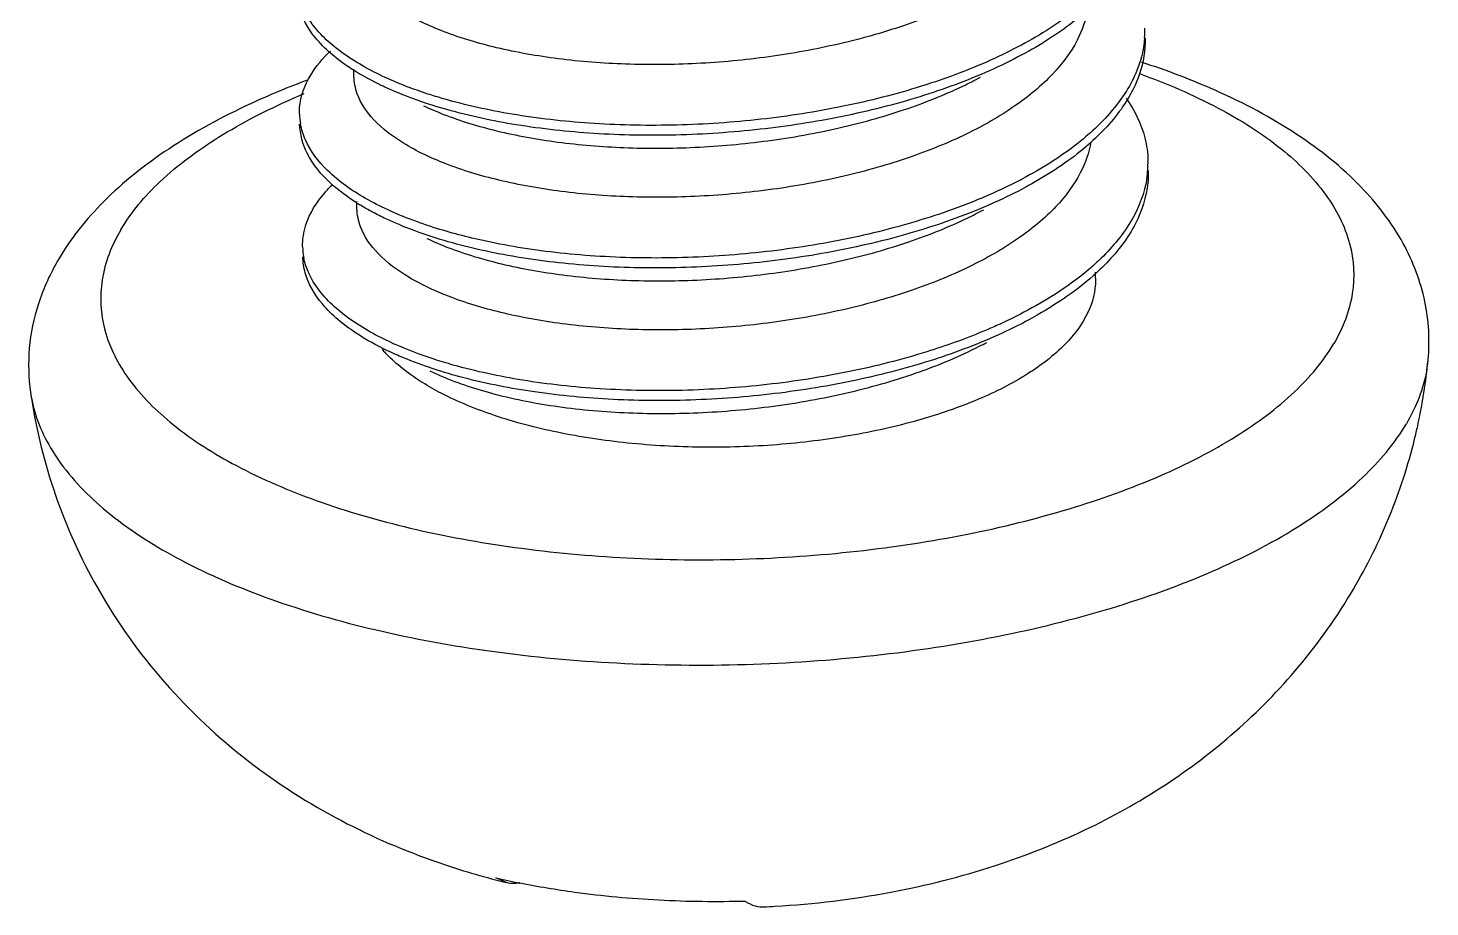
# Model space of a CAD drawing. Header units: millimetres. Extents: x 15 to 334, y 2 to 223.
# Drawn here: x 57.857 to 61.663, y 27.155 to 29.541 of the extents above; entities that cross this region are included whole.
import ezdxf

# ---------------------------------------------------------------- set-up
doc = ezdxf.new("R2010")
doc.units = ezdxf.units.MM
doc.layers.add('3_ALL_AXES', color=179, linetype='Continuous')
doc.layers.add('SLD-0', color=179, linetype='Continuous')

msp = doc.modelspace()

# ---------------------------------------------------------------- linework, layer by layer
at = {"layer": '3_ALL_AXES', "color": 179, "linetype": 'Continuous'}
for p, q in [((58.7416, 29.4104), (58.7412, 29.4288)), ((58.75, 29.0503), (58.7496, 29.0702)), ((60.755, 28.8619), (60.7546, 28.878))]:
    msp.add_line(p, q, dxfattribs=at)
for centre, radius, start, end in [((59.3632, 27.5512), 1.9631, 112.6846, 113.7482), ((60.1629, 28.7841), 1.5018, 347.5962, 354.5242), ((61.3002, 28.6736), 0.3591, 350.364, 354.7538), ((58.2329, 28.6035), 0.3723, 187.9666, 195.8323), ((59.6787, 29.3363), 2.179, 255.3041, 256.1112)]:
    msp.add_arc(centre, radius, start, end, dxfattribs=at)
for points, knots in [([(61.6579, 28.6407), (61.6629, 28.6932), (61.6567, 28.8037), (61.5939, 28.9673), (61.474, 29.1234), (61.2988, 29.2627), (61.0943, 29.3706), (60.9484, 29.4258), (60.8799, 29.4481)], [0, 0, 0, 0, 0.158072, 0.326154, 0.517922, 0.741512, 0.992565, 1.208679, 1.208679, 1.208679, 1.208679]), ([(58.6176, 29.4002), (58.5647, 29.3805), (58.4342, 29.3266), (58.2426, 29.2229), (58.0638, 29.0823), (57.9739, 28.9707), (57.9407, 28.9142)], [0, 0, 0, 0, 0.1692864, 0.4232016, 0.6511104, 0.8477469, 0.8477469, 0.8477469, 0.8477469]), ([(60.8746, 29.4171), (60.9476, 29.3907), (61.082, 29.3333), (61.2551, 29.2247), (61.3812, 29.1009), (61.4535, 28.9628), (61.4619, 28.8155), (61.4262, 28.7257), (61.4017, 28.6841)], [0, 0, 0, 0, 0.232649, 0.437035, 0.609727, 0.757232, 0.893866, 1.038688, 1.038688, 1.038688, 1.038688]), ([(58.1088, 28.9928), (58.1373, 29.0412), (58.2182, 29.1359), (58.3781, 29.2534), (58.5043, 29.3179), (58.5727, 29.348)], [0, 0, 0, 0, 0.1684029, 0.3679775, 0.5921291, 0.5921291, 0.5921291, 0.5921291]), ([(58.1088, 28.9928), (58.0844, 28.9512), (58.0486, 28.8614), (58.0571, 28.7141), (58.1294, 28.576), (58.2554, 28.4522), (58.4297, 28.3429), (58.6471, 28.2504), (58.9011, 28.1773), (59.1835, 28.126), (59.4851, 28.0982), (59.7956, 28.095), (60.1049, 28.1164), (60.4024, 28.1616), (60.6783, 28.2293), (60.9236, 28.3169), (61.1304, 28.4219), (61.2923, 28.541), (61.3733, 28.6357), (61.4017, 28.6841)], [0, 0, 0, 0, 0.144822, 0.281456, 0.428961, 0.601653, 0.806039, 1.042677, 1.308333, 1.597352, 1.902513, 2.215647, 2.528143, 2.831426, 3.117432, 3.379128, 3.611153, 3.810727, 3.97913, 3.97913, 3.97913, 3.97913]), ([(57.9407, 28.9142), (57.918, 28.8757), (57.8819, 28.7972), (57.8561, 28.6732), (57.8584, 28.5914), (57.864, 28.5519)], [0, 0, 0, 0, 0.1338344, 0.2569698, 0.3767945, 0.3767945, 0.3767945, 0.3767945]), ([(57.864, 28.5519), (57.8768, 28.4629), (57.919, 28.2843), (58.035, 28.0207), (58.208, 27.772), (58.4321, 27.5574), (58.6842, 27.3929), (58.919, 27.2896), (59.0677, 27.2439), (59.1259, 27.2287)], [0, 0, 0, 0, 0.269573, 0.547268, 0.859393, 1.171984, 1.472182, 1.7579, 1.93842, 1.93842, 1.93842, 1.93842]), ([(57.8747, 28.5019), (57.8892, 28.4509), (57.9454, 28.3447), (58.0848, 28.2078), (58.2794, 28.0857), (58.5223, 27.9824), (58.8059, 27.9007), (59.1214, 27.8434), (59.4581, 27.8124), (59.805, 27.8088), (60.1504, 27.8327), (60.4827, 27.8833), (60.7909, 27.9588), (61.0648, 28.0567), (61.2958, 28.174), (61.4767, 28.307), (61.5671, 28.4128), (61.5989, 28.4668)], [0, 0, 0, 0, 0.159046, 0.351925, 0.580203, 0.844503, 1.141213, 1.464017, 1.80485, 2.154588, 2.503614, 2.842349, 3.161788, 3.454075, 3.713223, 3.936127, 4.124215, 4.124215, 4.124215, 4.124215]), ([(61.4551, 28.0177), (61.4925, 28.0813), (61.558, 28.2134), (61.6075, 28.3657), (61.627, 28.4492), (61.6297, 28.4615)], [0, 0, 0, 0, 0.2211514, 0.4406955, 0.4784195, 0.4784195, 0.4784195, 0.4784195]), ([(59.856, 27.1553), (59.8656, 27.1558), (59.9807, 27.1619), (60.1929, 27.1875), (60.4752, 27.2586), (60.7238, 27.3568), (60.9427, 27.4787), (61.1388, 27.627), (61.3139, 27.8056), (61.4115, 27.9436), (61.4551, 28.0177)], [0, 0, 0, 0, 0.028944, 0.345559, 0.639439, 0.899958, 1.145227, 1.388695, 1.635006, 1.892954, 1.892954, 1.892954, 1.892954])]:
    msp.add_open_spline(points, degree=3, knots=knots, dxfattribs=at)
msp.add_open_spline([(61.6542, 28.6135), (61.6455, 28.5619), (61.6254, 28.5118), (61.5989, 28.4668)], degree=3, dxfattribs=at)
at = {"layer": 'SLD-0', "color": 179, "linetype": 'Continuous'}
msp.add_line((59.1557, 27.2211), (59.1274, 27.2337), dxfattribs=at)
for centre, radius, start, end in [((60.6224, 29.535), 0.2668, 355.5992, 1.2688), ((58.7734, 29.3127), 0.1794, 181.8116, 190.274), ((60.6219, 29.1739), 0.2756, 351.219, 1.4294), ((59.9668, 30.2462), 1.2611, 297.7424, 297.9116), ((59.0767, 29.5843), 0.6128, 237.5273, 238.6203), ((58.7742, 28.9497), 0.1716, 180.9327, 190.5318), ((59.081, 28.8972), 0.3481, 221.017, 223.0866), ((59.2336, 29.5347), 0.9334, 245.3849, 245.8643), ((59.6234, 29.3625), 2.1858, 256.8826, 258.6149)]:
    msp.add_arc(centre, radius, start, end, dxfattribs=at)
for points, knots in [([(60.6969, 29.8681), (60.6795, 29.8344), (60.6288, 29.7673), (60.5239, 29.6816), (60.3892, 29.606), (60.2309, 29.5429), (60.0551, 29.4939), (59.8671, 29.4598), (59.6737, 29.4418), (59.4824, 29.44), (59.3006, 29.4541), (59.1352, 29.483), (58.9922, 29.5252), (58.8762, 29.5787), (58.7904, 29.642), (58.7425, 29.7091), (58.7338, 29.7541), (58.7334, 29.7706)], [0, 0, 0, 0, 0.113641, 0.248386, 0.403982, 0.575182, 0.758546, 0.950621, 1.147605, 1.340441, 1.524111, 1.693822, 1.843112, 1.970299, 2.075056, 2.160566, 2.209862, 2.209862, 2.209862, 2.209862]), ([(58.7482, 29.4218), (58.7358, 29.4294), (58.6918, 29.4586), (58.628, 29.5155), (58.5906, 29.5892), (58.5866, 29.6304), (58.5864, 29.64)], [0, 0, 0, 0, 0.0435011, 0.1585775, 0.2529646, 0.2819747, 0.2819747, 0.2819747, 0.2819747]), ([(58.8267, 29.4068), (58.7842, 29.4264), (58.7096, 29.4679), (58.6239, 29.547), (58.5933, 29.6111), (58.5881, 29.641)], [0, 0, 0, 0, 0.1404888, 0.2542597, 0.3453309, 0.3453309, 0.3453309, 0.3453309]), ([(60.7444, 29.6274), (60.7066, 29.5921), (60.6407, 29.5434), (60.5702, 29.5031), (60.544, 29.4894)], [0, 0, 0, 0, 0.1552987, 0.2437895, 0.2437895, 0.2437895, 0.2437895]), ([(60.7523, 29.6073), (60.7144, 29.5707), (60.6495, 29.5218), (60.5799, 29.4812), (60.5552, 29.468)], [0, 0, 0, 0, 0.1579816, 0.2417931, 0.2417931, 0.2417931, 0.2417931]), ([(60.7053, 29.508), (60.6879, 29.4743), (60.6373, 29.4074), (60.5333, 29.3224), (60.401, 29.2476), (60.2447, 29.1847), (60.0686, 29.1349), (59.878, 29.1), (59.6822, 29.0817), (59.4902, 29.0799), (59.3079, 29.0941), (59.1411, 29.1234), (58.9967, 29.1665), (58.8811, 29.2208), (58.7971, 29.2839), (58.7507, 29.3498), (58.7423, 29.3941), (58.7418, 29.4104)], [0, 0, 0, 0, 0.113843, 0.247886, 0.400493, 0.568089, 0.752053, 0.94875, 1.148518, 1.341257, 1.524298, 1.696193, 1.848401, 1.975164, 2.077356, 2.160842, 2.209811, 2.209811, 2.209811, 2.209811]), ([(60.8884, 29.5145), (60.8863, 29.4868), (60.8705, 29.4179), (60.8192, 29.3353), (60.7727, 29.286), (60.7538, 29.2682)], [0, 0, 0, 0, 0.0832604, 0.2087746, 0.2863369, 0.2863369, 0.2863369, 0.2863369]), ([(60.8898, 29.5139), (60.8904, 29.4809), (60.8781, 29.4059), (60.828, 29.3197), (60.7848, 29.2711), (60.768, 29.2544)], [0, 0, 0, 0, 0.0988556, 0.2225513, 0.2936007, 0.2936007, 0.2936007, 0.2936007]), ([(58.5941, 29.307), (58.5939, 29.313), (58.5947, 29.3501), (58.6189, 29.4137), (58.6577, 29.459), (58.6781, 29.4785)], [0, 0, 0, 0, 0.0181073, 0.1109478, 0.1956223, 0.1956223, 0.1956223, 0.1956223]), ([(60.5552, 29.468), (60.5266, 29.4526), (60.4367, 29.409), (60.2746, 29.3494), (60.0657, 29.2969), (59.8439, 29.2626), (59.6179, 29.2473), (59.3966, 29.2512), (59.1883, 29.2738), (59.0012, 29.3136), (58.8801, 29.3554), (58.8225, 29.3821), (58.816, 29.3851)], [0, 0, 0, 0, 0.097634, 0.299407, 0.516666, 0.743121, 0.97174, 1.195234, 1.406515, 1.599174, 1.768029, 1.789503, 1.789503, 1.789503, 1.789503]), ([(60.544, 29.4894), (60.5162, 29.4748), (60.479, 29.4571), (60.4412, 29.4409), (60.4323, 29.4372)], [0, 0, 0, 0, 0.0942227, 0.1233837, 0.1233837, 0.1233837, 0.1233837]), ([(60.4323, 29.4372), (60.3788, 29.4149), (60.2553, 29.3713), (60.0547, 29.3218), (59.8321, 29.2883), (59.6058, 29.274), (59.3846, 29.279), (59.177, 29.3025), (59.0314, 29.3344), (58.9565, 29.3573), (58.9429, 29.3618)], [0, 0, 0, 0, 0.173811, 0.392006, 0.619105, 0.848015, 1.071412, 1.282197, 1.473978, 1.517173, 1.517173, 1.517173, 1.517173]), ([(58.9311, 29.3301), (58.9489, 29.3215), (59.0132, 29.294), (59.1343, 29.2576), (59.2985, 29.2282), (59.4787, 29.2135), (59.6698, 29.2144), (59.8653, 29.232), (60.0557, 29.2659), (60.233, 29.315), (60.3601, 29.3653), (60.4271, 29.3992), (60.443, 29.4077)], [0, 0, 0, 0, 0.059197, 0.209556, 0.378017, 0.558891, 0.751275, 0.950641, 1.146953, 1.330681, 1.501661, 1.555904, 1.555904, 1.555904, 1.555904]), ([(60.8384, 29.3504), (60.861, 29.3178), (60.8887, 29.2621), (60.8969, 29.2016), (60.8974, 29.1808)], [0, 0, 0, 0, 0.1189765, 0.1814716, 0.1814716, 0.1814716, 0.1814716]), ([(58.7477, 29.0673), (58.724, 29.0824), (58.6731, 29.1201), (58.6128, 29.1903), (58.5954, 29.2527), (58.5946, 29.28)], [0, 0, 0, 0, 0.0843107, 0.1895242, 0.2714079, 0.2714079, 0.2714079, 0.2714079]), ([(58.8344, 29.0471), (58.8136, 29.0567), (58.7552, 29.0865), (58.6727, 29.1438), (58.6142, 29.2181), (58.5996, 29.2658), (58.5969, 29.2806)], [0, 0, 0, 0, 0.0688091, 0.1963768, 0.2993551, 0.3444848, 0.3444848, 0.3444848, 0.3444848]), ([(60.7538, 29.2682), (60.737, 29.2524), (60.6758, 29.2008), (60.6074, 29.1584), (60.5572, 29.1318)], [0, 0, 0, 0, 0.0693791, 0.2398075, 0.2398075, 0.2398075, 0.2398075]), ([(60.768, 29.2544), (60.7507, 29.2371), (60.6903, 29.1837), (60.6191, 29.138), (60.5668, 29.1096), (60.5637, 29.108)], [0, 0, 0, 0, 0.0735199, 0.2414437, 0.2520424, 0.2520424, 0.2520424, 0.2520424]), ([(60.8981, 29.1538), (60.8984, 29.1427), (60.8967, 29.0931), (60.867, 29.0018), (60.8058, 28.9221), (60.7619, 28.88), (60.7493, 28.8688)], [0, 0, 0, 0, 0.0332521, 0.1485997, 0.2802135, 0.3307894, 0.3307894, 0.3307894, 0.3307894]), ([(58.6026, 28.9469), (58.6023, 28.967), (58.6103, 29.0212), (58.6465, 29.0769), (58.6767, 29.1089), (58.6843, 29.1163)], [0, 0, 0, 0, 0.0602893, 0.1608524, 0.1925664, 0.1925664, 0.1925664, 0.1925664]), ([(60.7137, 29.148), (60.6964, 29.1144), (60.6461, 29.0478), (60.5422, 28.9626), (60.4088, 28.8872), (60.2512, 28.8239), (60.0757, 28.7746), (59.8882, 28.7403), (59.6954, 28.7219), (59.5044, 28.7197), (59.322, 28.7334), (59.1557, 28.762), (59.0118, 28.8041), (58.8952, 28.8574), (58.8086, 28.9205), (58.7597, 28.9879), (58.7507, 29.0336), (58.7502, 29.0505)], [0, 0, 0, 0, 0.113315, 0.246437, 0.400761, 0.571322, 0.754731, 0.946761, 1.142419, 1.335007, 1.51921, 1.69031, 1.840484, 1.967831, 2.073143, 2.159391, 2.209869, 2.209869, 2.209869, 2.209869]), ([(60.8943, 29.1319), (60.8883, 29.0932), (60.8571, 29.0128), (60.7928, 28.9356), (60.7483, 28.8953), (60.7367, 28.8854)], [0, 0, 0, 0, 0.1172417, 0.2520717, 0.2976239, 0.2976239, 0.2976239, 0.2976239]), ([(60.5637, 29.108), (60.5109, 29.0796), (60.3922, 29.0266), (60.1977, 28.9653), (59.9823, 28.9202), (59.7578, 28.8938), (59.5327, 28.8866), (59.3158, 28.8984), (59.1155, 28.9284), (58.9526, 28.9713), (58.8595, 29.0083), (58.8244, 29.0251)], [0, 0, 0, 0, 0.179798, 0.388747, 0.610674, 0.838916, 1.066276, 1.285493, 1.489704, 1.672937, 1.789493, 1.789493, 1.789493, 1.789493]), ([(60.4387, 29.0763), (60.4196, 29.0684), (60.3349, 29.0352), (60.1764, 28.987), (59.9594, 28.9437), (59.734, 28.9191), (59.509, 28.9139), (59.2931, 28.9277), (59.1067, 28.9577), (58.9946, 28.9875), (58.9488, 29.0026)], [0, 0, 0, 0, 0.061905, 0.27274, 0.495972, 0.724832, 0.952058, 1.170375, 1.372954, 1.517623, 1.517623, 1.517623, 1.517623]), ([(58.8244, 29.0251), (58.812, 29.031), (58.7894, 29.0425), (58.7675, 29.0551), (58.7576, 29.0611)], [0, 0, 0, 0, 0.0413541, 0.07593037, 0.07593037, 0.07593037, 0.07593037]), ([(58.9488, 29.0026), (58.9373, 29.0063), (58.8986, 29.0197), (58.8606, 29.035), (58.8344, 29.0471)], [0, 0, 0, 0, 0.0363634, 0.1227878, 0.1227878, 0.1227878, 0.1227878]), ([(58.9396, 28.97), (58.9591, 28.9606), (59.025, 28.9327), (59.1482, 28.8963), (59.3135, 28.8673), (59.4953, 28.8531), (59.687, 28.8548), (59.8807, 28.8729), (60.0691, 28.907), (60.2451, 28.9561), (60.3709, 29.0063), (60.4367, 29.0398), (60.4515, 29.0477)], [0, 0, 0, 0, 0.064979, 0.214571, 0.384001, 0.567787, 0.760958, 0.958311, 1.150747, 1.334439, 1.505762, 1.555906, 1.555906, 1.555906, 1.555906]), ([(58.8329, 28.665), (58.803, 28.6793), (58.7391, 28.7146), (58.6567, 28.7817), (58.6103, 28.8584), (58.6037, 28.9054), (58.6033, 28.9199)], [0, 0, 0, 0, 0.0992799, 0.2185036, 0.3154973, 0.3590424, 0.3590424, 0.3590424, 0.3590424]), ([(58.8449, 28.6861), (58.8041, 28.7048), (58.7308, 28.7452), (58.6441, 28.8224), (58.6113, 28.8874), (58.6055, 28.9183)], [0, 0, 0, 0, 0.134351, 0.2495963, 0.3441021, 0.3441021, 0.3441021, 0.3441021]), ([(60.7367, 28.8854), (60.7082, 28.8611), (60.6509, 28.8197), (60.5899, 28.7845), (60.5607, 28.7692)], [0, 0, 0, 0, 0.1124492, 0.2112743, 0.2112743, 0.2112743, 0.2112743]), ([(60.755, 28.8618), (60.755, 28.8603), (60.7554, 28.8284), (60.7379, 28.7607), (60.6705, 28.6733), (60.5675, 28.595), (60.4322, 28.527), (60.2698, 28.4716), (60.0865, 28.431), (59.8896, 28.4067), (59.6872, 28.4), (59.4876, 28.411), (59.2989, 28.4392), (59.1289, 28.4835), (59.0071, 28.5329), (58.9444, 28.5681), (58.9277, 28.5785)], [0, 0, 0, 0, 0.004468, 0.095849, 0.201854, 0.329853, 0.481314, 0.654001, 0.843435, 1.043755, 1.248321, 1.450204, 1.642656, 1.819594, 1.976162, 2.035147, 2.035147, 2.035147, 2.035147]), ([(60.7493, 28.8688), (60.7235, 28.8458), (60.6664, 28.8022), (60.6048, 28.7654), (60.5721, 28.7479)], [0, 0, 0, 0, 0.1037274, 0.214915, 0.214915, 0.214915, 0.214915]), ([(60.5721, 28.7479), (60.5526, 28.7374), (60.4735, 28.6977), (60.3238, 28.6395), (60.1177, 28.5842), (59.8974, 28.5467), (59.6715, 28.5283), (59.4488, 28.5292), (59.2379, 28.5488), (59.0468, 28.5859), (58.9142, 28.6284), (58.8471, 28.6582), (58.8329, 28.665)], [0, 0, 0, 0, 0.066578, 0.265313, 0.48045, 0.705872, 0.934635, 1.159458, 1.373191, 1.569278, 1.742293, 1.789519, 1.789519, 1.789519, 1.789519]), ([(60.5607, 28.7692), (60.5363, 28.7564), (60.4992, 28.7385), (60.4615, 28.7222), (60.4489, 28.717)], [0, 0, 0, 0, 0.0825656, 0.1233594, 0.1233594, 0.1233594, 0.1233594]), ([(60.4489, 28.717), (60.3994, 28.6963), (60.2803, 28.6538), (60.0844, 28.6043), (59.8624, 28.5697), (59.636, 28.5542), (59.4142, 28.558), (59.2056, 28.5805), (59.0555, 28.6123), (58.9766, 28.6362), (58.9594, 28.6418)], [0, 0, 0, 0, 0.161115, 0.378574, 0.605338, 0.834345, 1.058271, 1.269989, 1.463053, 1.517279, 1.517279, 1.517279, 1.517279]), ([(58.9277, 28.5785), (58.9066, 28.5916), (58.8712, 28.6166), (58.8393, 28.6459), (58.8268, 28.6594)], [0, 0, 0, 0, 0.07455, 0.1296316, 0.1296316, 0.1296316, 0.1296316]), ([(58.948, 28.6099), (58.9584, 28.605), (59.0154, 28.5794), (59.1309, 28.5421), (59.3012, 28.5096), (59.4904, 28.4933), (59.6904, 28.4943), (59.8931, 28.5131), (60.0901, 28.5496), (60.2732, 28.6025), (60.3941, 28.6531), (60.4531, 28.684), (60.4599, 28.6876)], [0, 0, 0, 0, 0.034564, 0.187517, 0.362379, 0.553982, 0.756034, 0.96167, 1.163919, 1.356167, 1.532697, 1.555804, 1.555804, 1.555804, 1.555804]), ([(59.1926, 27.2207), (59.1888, 27.2199), (59.1765, 27.218), (59.1639, 27.2191), (59.1557, 27.2211)], [0, 0, 0, 0, 0.01170236, 0.03717827, 0.03717827, 0.03717827, 0.03717827]), ([(59.8049, 27.1702), (59.7265, 27.1681), (59.5714, 27.17), (59.3667, 27.1888), (59.2415, 27.2097), (59.192, 27.2197)], [0, 0, 0, 0, 0.2352555, 0.4645769, 0.616033, 0.616033, 0.616033, 0.616033]), ([(59.8049, 27.1702), (59.813, 27.1649), (59.8295, 27.1569), (59.8477, 27.155), (59.856, 27.1553)], [0, 0, 0, 0, 0.02900471, 0.05393829, 0.05393829, 0.05393829, 0.05393829])]:
    msp.add_open_spline(points, degree=3, knots=knots, dxfattribs=at)
for points in [[(60.7335, 29.5908), (60.7286, 29.562), (60.7187, 29.5339), (60.7053, 29.508)], [(58.816, 29.3851), (58.7928, 29.3962), (58.7701, 29.4083), (58.7482, 29.4218)], [(58.9429, 29.3618), (58.9034, 29.3746), (58.8644, 29.3895), (58.8267, 29.4068)], [(60.7422, 29.2322), (60.7374, 29.203), (60.7273, 29.1743), (60.7137, 29.148)], [(60.5539, 29.1301), (60.5164, 29.1104), (60.4778, 29.0925), (60.4387, 29.0763)], [(58.9594, 28.6418), (58.923, 28.6536), (58.887, 28.6672), (58.852, 28.6829)]]:
    msp.add_open_spline(points, degree=3, dxfattribs=at)

doc.saveas('drawing.dxf')
